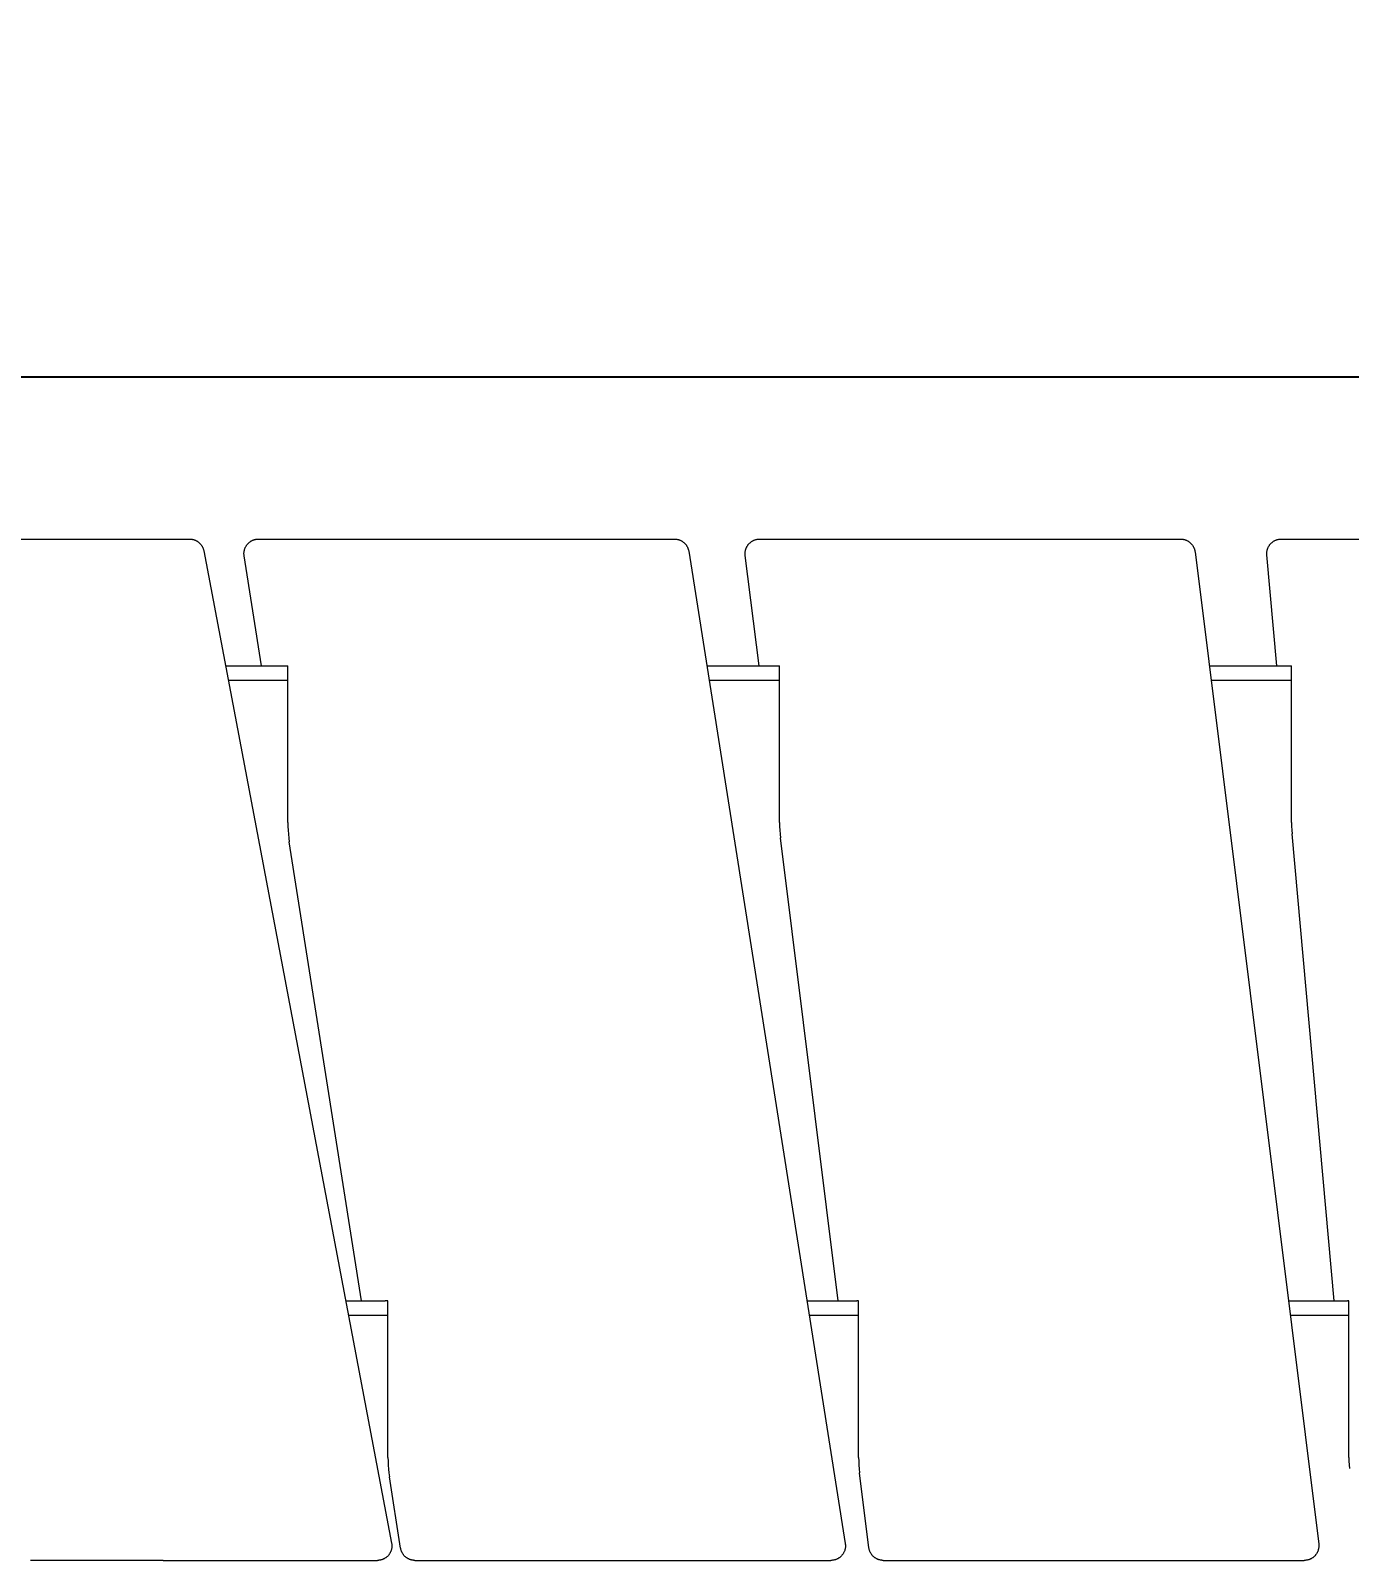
# Model space of a CAD drawing. Header units: inches. Extents: x -11 to 189, y -7 to 133.
# Drawn here: x 9.52 to 23.85, y 116.43 to 133.05 of the extents above; entities that cross this region are included whole.
import ezdxf

# ---------------------------------------------------------------- set-up
doc = ezdxf.new("R2010")
doc.units = ezdxf.units.IN
doc.layers.add('ZANO_R', color=7, linetype='Continuous', lineweight=0)
doc.layers.add('ZANO_W', color=1, linetype='Continuous', lineweight=0)
doc.styles.get("Standard").update_dxf_attribs({"font": 'arial.ttf'})
doc.dimstyles.new('amerykanie', dxfattribs={"dimtxt": 50, "dimasz": 50, "dimexe": 0.5, "dimexo": 0.5, "dimgap": 1, "dimtad": 1, "dimdec": 0, "dimzin": 0, "dimlunit": 5, "dimtxsty": 'Standard', "dimcen": 0.09, "dimclrd": 1, "dimclre": 1, "dimclrt": 1, "dimazin": 0, "dimtfac": 1, "dimtdec": 0, "dimtmove": 0, "dimatfit": 3, "dimfxl": 1, "dimtzin": 0, "dimarcsym": 1})

# ---------------------------------------------------------------- blocks, each defined once
blk = doc.blocks.new('*D387')
at = {"layer": 'ZANO_W', "color": 1, "lineweight": -2}
for p, q in [((-3.114, 127.898), (-3.114, 129.787)), ((83.802, 127.903), (83.802, 129.787)), ((-2.114, 129.287), (82.802, 129.287))]:
    blk.add_line(p, q, dxfattribs=at)
at = {"layer": 'ZANO_W', "color": 1}
for points in [[(-2.114, 129.454), (-2.114, 129.121), (-3.114, 129.287)], [(82.802, 129.121), (82.802, 129.454), (83.802, 129.287)]]:
    blk.add_solid(points, dxfattribs=at)
at = {"layer": 'ZANO_W', "color": 1, "insert": (40.344, 130.628), "char_height": 1.625, "attachment_point": 5}
blk.add_mtext('86 15/16', dxfattribs=at)

msp = doc.modelspace()

# ---------------------------------------------------------------- linework, layer by layer
at = {"layer": 'ZANO_R'}
for p, q in [((7.47952, 127.52506), (11.24653, 127.52506)), ((11.24653, 127.52506), (11.25198, 127.52497)), ((11.25198, 127.52497), (11.25742, 127.52468)), ((11.25742, 127.52468), (11.26285, 127.52421)), ((11.26285, 127.52421), (11.26826, 127.52355)), ((11.26826, 127.52355), (11.27364, 127.52271)), ((11.27364, 127.52271), (11.27899, 127.52168)), ((11.27899, 127.52168), (11.2843, 127.52046)), ((11.2843, 127.52046), (11.28956, 127.51907)), ((11.28956, 127.51907), (11.29478, 127.51749)), ((11.29478, 127.51749), (11.29993, 127.51573)), ((11.29993, 127.51573), (11.30503, 127.51379)), ((11.30503, 127.51379), (11.31005, 127.51168)), ((11.31005, 127.51168), (11.315, 127.5094)), ((11.315, 127.5094), (11.31986, 127.50695)), ((11.92177, 127.507), (11.92663, 127.50945)), ((11.92663, 127.50945), (11.93157, 127.51172)), ((11.93157, 127.51172), (11.93659, 127.51383)), ((11.93659, 127.51383), (11.94168, 127.51576)), ((11.94168, 127.51576), (11.94682, 127.51751)), ((11.94682, 127.51751), (11.95203, 127.51908)), ((11.95203, 127.51908), (11.95729, 127.52048)), ((11.95729, 127.52048), (11.96259, 127.52169)), ((11.96259, 127.52169), (11.96793, 127.52272)), ((11.96793, 127.52272), (11.97331, 127.52356)), ((11.97331, 127.52356), (11.97871, 127.52422)), ((11.97871, 127.52422), (11.98413, 127.52468)), ((11.98413, 127.52468), (11.98956, 127.52497)), ((11.98956, 127.52497), (11.995, 127.52506)), ((11.995, 127.52506), (12.53941, 127.52506)), ((12.53941, 127.52506), (16.51377, 127.52506)), ((16.51377, 127.52506), (16.5192, 127.52497)), ((16.5192, 127.52497), (16.52462, 127.52469)), ((16.52462, 127.52469), (16.53004, 127.52422)), ((16.53004, 127.52422), (16.53543, 127.52356)), ((16.53543, 127.52356), (16.5408, 127.52272)), ((16.5408, 127.52272), (16.54613, 127.5217)), ((16.54613, 127.5217), (16.55143, 127.52049)), ((16.55143, 127.52049), (16.55668, 127.5191)), ((16.55668, 127.5191), (16.56188, 127.51753)), ((16.56188, 127.51753), (16.56702, 127.51578)), ((16.56702, 127.51578), (16.5721, 127.51386)), ((16.5721, 127.51386), (16.57711, 127.51176)), ((16.57711, 127.51176), (16.58205, 127.50949)), ((16.58205, 127.50949), (16.5869, 127.50705)), ((17.36591, 127.50696), (17.37077, 127.50941)), ((17.37077, 127.50941), (17.37572, 127.51169)), ((17.37572, 127.51169), (17.38074, 127.5138)), ((17.38074, 127.5138), (17.38583, 127.51573)), ((17.38583, 127.51573), (17.39098, 127.51749)), ((17.39098, 127.51749), (17.3962, 127.51907)), ((17.3962, 127.51907), (17.40146, 127.52047)), ((17.40146, 127.52047), (17.40677, 127.52168)), ((17.40677, 127.52168), (17.41212, 127.52271)), ((17.41212, 127.52271), (17.4175, 127.52356)), ((17.4175, 127.52356), (17.42291, 127.52421)), ((17.42291, 127.52421), (17.42833, 127.52468)), ((17.42833, 127.52468), (17.43377, 127.52497)), ((17.43377, 127.52497), (17.43922, 127.52506)), ((17.43922, 127.52506), (17.86945, 127.52506)), ((17.86945, 127.52506), (22.01253, 127.52506)), ((22.01253, 127.52506), (22.01796, 127.52497)), ((22.01796, 127.52497), (22.02337, 127.52469)), ((22.02337, 127.52469), (22.02878, 127.52422)), ((22.02878, 127.52422), (22.03416, 127.52357)), ((22.03416, 127.52357), (22.03952, 127.52273)), ((22.03952, 127.52273), (22.04485, 127.52171)), ((22.04485, 127.52171), (22.05014, 127.5205)), ((22.05014, 127.5205), (22.05538, 127.51912)), ((22.05538, 127.51912), (22.06058, 127.51755)), ((22.06058, 127.51755), (22.06572, 127.51581)), ((22.06572, 127.51581), (22.07079, 127.51389)), ((22.07079, 127.51389), (22.07579, 127.51179)), ((22.07579, 127.51179), (22.08072, 127.50953)), ((22.08072, 127.50953), (22.08557, 127.5071)), ((23.03264, 127.50694), (23.0375, 127.50939)), ((23.0375, 127.50939), (23.04245, 127.51168)), ((23.04245, 127.51168), (23.04747, 127.51379)), ((23.04747, 127.51379), (23.05257, 127.51573)), ((23.05257, 127.51573), (23.05772, 127.51749)), ((23.05772, 127.51749), (23.06294, 127.51906)), ((23.06294, 127.51906), (23.0682, 127.52046)), ((23.0682, 127.52046), (23.07352, 127.52168)), ((23.07352, 127.52168), (23.07887, 127.52271)), ((23.07887, 127.52271), (23.08425, 127.52355)), ((23.08425, 127.52355), (23.08966, 127.52421)), ((23.08966, 127.52421), (23.09509, 127.52468)), ((23.09509, 127.52468), (23.10053, 127.52497)), ((23.10053, 127.52497), (23.10597, 127.52506)), ((23.10597, 127.52506), (23.41785, 127.52506)), ((23.41785, 127.52506), (27.6894, 127.52506)), ((11.31986, 127.50695), (11.32464, 127.50433)), ((11.32464, 127.50433), (11.32932, 127.50154)), ((11.32932, 127.50154), (11.3339, 127.4986)), ((11.3339, 127.4986), (11.33838, 127.4955)), ((11.33838, 127.4955), (11.34275, 127.49225)), ((11.34275, 127.49225), (11.34701, 127.48884)), ((11.34701, 127.48884), (11.35114, 127.4853)), ((11.35114, 127.4853), (11.35515, 127.48161)), ((11.35515, 127.48161), (11.35903, 127.47778)), ((11.35903, 127.47778), (11.36277, 127.47382)), ((11.36277, 127.47382), (11.36638, 127.46974)), ((11.36638, 127.46974), (11.36984, 127.46553)), ((11.36984, 127.46553), (11.37316, 127.46121)), ((11.37316, 127.46121), (11.37632, 127.45677)), ((11.37632, 127.45677), (11.37933, 127.45223)), ((11.37933, 127.45223), (11.38218, 127.44759)), ((11.38218, 127.44759), (11.38486, 127.44285)), ((11.38486, 127.44285), (11.38738, 127.43802)), ((11.38738, 127.43802), (11.38973, 127.43311)), ((11.38973, 127.43311), (11.39192, 127.42811)), ((11.39192, 127.42811), (11.39392, 127.42305)), ((11.39392, 127.42305), (11.39575, 127.41792)), ((11.39575, 127.41792), (11.3974, 127.41273)), ((11.3974, 127.41273), (11.39888, 127.40748)), ((11.39888, 127.40748), (11.40016, 127.40219)), ((11.40016, 127.40219), (11.40127, 127.39685)), ((11.40127, 127.39685), (13.44136, 116.61308)), ((11.83754, 127.37015), (11.83772, 127.37559)), ((11.83754, 127.36472), (11.83754, 127.37015)), ((11.83774, 127.35928), (11.83754, 127.36472)), ((11.83772, 127.37559), (11.83809, 127.38102)), ((11.83812, 127.35385), (11.83774, 127.35928)), ((11.83809, 127.38102), (11.83865, 127.38643)), ((11.83869, 127.34844), (11.83812, 127.35385)), ((11.83865, 127.38643), (11.83939, 127.39182)), ((11.83944, 127.34306), (11.83869, 127.34844)), ((11.83939, 127.39182), (11.84032, 127.39718)), ((12.02798, 126.14711), (11.83944, 127.34306)), ((11.84032, 127.39718), (11.84144, 127.4025)), ((11.84144, 127.4025), (11.84274, 127.40778)), ((11.84274, 127.40778), (11.84422, 127.41302)), ((11.84422, 127.41302), (11.84588, 127.4182)), ((11.84588, 127.4182), (11.84771, 127.42332)), ((11.84771, 127.42332), (11.84973, 127.42837)), ((11.84973, 127.42837), (11.85191, 127.43335)), ((11.85191, 127.43335), (11.85427, 127.43826)), ((11.85427, 127.43826), (11.85679, 127.44307)), ((11.85679, 127.44307), (11.85948, 127.4478)), ((11.85948, 127.4478), (11.86233, 127.45243)), ((11.86233, 127.45243), (11.86534, 127.45697)), ((11.86534, 127.45697), (11.86851, 127.46139)), ((11.86851, 127.46139), (11.87182, 127.4657)), ((11.87182, 127.4657), (11.87529, 127.4699)), ((11.87529, 127.4699), (11.87889, 127.47397)), ((11.87889, 127.47397), (11.88264, 127.47792)), ((11.88264, 127.47792), (11.88651, 127.48173)), ((11.88651, 127.48173), (11.89052, 127.48541)), ((11.89052, 127.48541), (11.89465, 127.48895)), ((11.89465, 127.48895), (11.8989, 127.49234)), ((11.8989, 127.49234), (11.90327, 127.49559)), ((11.90327, 127.49559), (11.90775, 127.49868)), ((11.90775, 127.49868), (11.91232, 127.50161)), ((11.91232, 127.50161), (11.917, 127.50439)), ((11.917, 127.50439), (11.92177, 127.507)), ((16.5869, 127.50705), (16.59167, 127.50444)), ((16.59167, 127.50444), (16.59635, 127.50167)), ((16.59635, 127.50167), (16.60092, 127.49874)), ((16.60092, 127.49874), (16.60539, 127.49566)), ((16.60539, 127.49566), (16.60976, 127.49242)), ((16.60976, 127.49242), (16.61401, 127.48904)), ((16.61401, 127.48904), (16.61814, 127.48551)), ((16.61814, 127.48551), (16.62214, 127.48184)), ((16.62214, 127.48184), (16.62602, 127.47803)), ((16.62602, 127.47803), (16.62976, 127.4741)), ((16.62976, 127.4741), (16.63336, 127.47003)), ((16.63336, 127.47003), (16.63683, 127.46585)), ((16.63683, 127.46585), (16.64014, 127.46154)), ((16.64014, 127.46154), (16.64331, 127.45713)), ((16.64331, 127.45713), (16.64632, 127.45261)), ((16.64632, 127.45261), (16.64917, 127.44798)), ((16.64917, 127.44798), (16.65187, 127.44327)), ((16.65187, 127.44327), (16.6544, 127.43846)), ((16.6544, 127.43846), (16.65676, 127.43356)), ((16.65676, 127.43356), (16.65895, 127.42859)), ((16.65895, 127.42859), (16.66097, 127.42355)), ((16.66097, 127.42355), (16.66281, 127.41844)), ((16.66281, 127.41844), (16.66447, 127.41327)), ((16.66447, 127.41327), (16.66596, 127.40804)), ((16.66596, 127.40804), (16.66727, 127.40277)), ((16.66727, 127.40277), (16.66839, 127.39745)), ((16.66839, 127.39745), (16.66933, 127.3921)), ((16.66933, 127.3921), (18.36939, 116.60833)), ((17.28175, 127.36985), (17.28193, 127.37529)), ((17.28177, 127.3644), (17.28175, 127.36985)), ((17.28197, 127.35896), (17.28177, 127.3644)), ((17.28193, 127.37529), (17.28229, 127.38073)), ((17.28237, 127.35353), (17.28197, 127.35896)), ((17.28229, 127.38073), (17.28283, 127.38614)), ((17.28294, 127.34811), (17.28237, 127.35353)), ((17.28283, 127.38614), (17.28357, 127.39154)), ((17.43257, 126.14711), (17.28294, 127.34811)), ((17.28357, 127.39154), (17.28449, 127.39691)), ((17.28449, 127.39691), (17.2856, 127.40224)), ((17.2856, 127.40224), (17.28689, 127.40753)), ((17.28689, 127.40753), (17.28836, 127.41278)), ((17.28836, 127.41278), (17.29001, 127.41797)), ((17.29001, 127.41797), (17.29185, 127.42309)), ((17.29185, 127.42309), (17.29385, 127.42816)), ((17.29385, 127.42816), (17.29604, 127.43315)), ((17.29604, 127.43315), (17.29839, 127.43806)), ((17.29839, 127.43806), (17.30091, 127.44289)), ((17.30091, 127.44289), (17.3036, 127.44763)), ((17.3036, 127.44763), (17.30645, 127.45227)), ((17.30645, 127.45227), (17.30945, 127.45681)), ((17.30945, 127.45681), (17.31262, 127.46124)), ((17.31262, 127.46124), (17.31593, 127.46556)), ((17.31593, 127.46556), (17.31939, 127.46977)), ((17.31939, 127.46977), (17.323, 127.47385)), ((17.323, 127.47385), (17.32674, 127.47781)), ((17.32674, 127.47781), (17.33062, 127.48163)), ((17.33062, 127.48163), (17.33463, 127.48532)), ((17.33463, 127.48532), (17.33876, 127.48886)), ((17.33876, 127.48886), (17.34302, 127.49226)), ((17.34302, 127.49226), (17.34739, 127.49551)), ((17.34739, 127.49551), (17.35187, 127.49861)), ((17.35187, 127.49861), (17.35645, 127.50156)), ((17.35645, 127.50156), (17.36113, 127.50434)), ((17.36113, 127.50434), (17.36591, 127.50696)), ((22.08557, 127.5071), (22.09033, 127.5045)), ((22.09033, 127.5045), (22.095, 127.50174)), ((22.095, 127.50174), (22.09958, 127.49882)), ((22.09958, 127.49882), (22.10404, 127.49574)), ((22.10404, 127.49574), (22.1084, 127.49251)), ((22.1084, 127.49251), (22.11265, 127.48914)), ((22.11265, 127.48914), (22.11678, 127.48562)), ((22.11678, 127.48562), (22.12078, 127.48196)), ((22.12078, 127.48196), (22.12466, 127.47816)), ((22.12466, 127.47816), (22.1284, 127.47423)), ((22.1284, 127.47423), (22.132, 127.47018)), ((22.132, 127.47018), (22.13547, 127.466)), ((22.13547, 127.466), (22.13878, 127.46171)), ((22.13878, 127.46171), (22.14195, 127.45731)), ((22.14195, 127.45731), (22.14496, 127.4528)), ((22.14496, 127.4528), (22.14782, 127.44819)), ((22.14782, 127.44819), (22.15052, 127.44348)), ((22.15052, 127.44348), (22.15305, 127.43868)), ((22.15305, 127.43868), (22.15541, 127.4338)), ((22.15541, 127.4338), (22.15761, 127.42884)), ((22.15761, 127.42884), (22.15963, 127.42381)), ((22.15963, 127.42381), (22.16148, 127.41871)), ((22.16148, 127.41871), (22.16315, 127.41354)), ((22.16315, 127.41354), (22.16465, 127.40833)), ((22.16465, 127.40833), (22.16596, 127.40307)), ((22.16596, 127.40307), (22.16709, 127.39776)), ((22.16709, 127.39776), (22.16804, 127.39242)), ((22.16804, 127.39242), (22.1688, 127.38705)), ((22.1688, 127.38705), (23.51232, 116.60328)), ((22.94851, 127.36974), (22.94868, 127.37519)), ((22.94853, 127.36429), (22.94851, 127.36974)), ((22.94874, 127.35885), (22.94853, 127.36429)), ((22.94868, 127.37519), (22.94904, 127.38063)), ((22.94913, 127.35341), (22.94874, 127.35885)), ((22.94904, 127.38063), (22.94958, 127.38605)), ((23.05808, 126.14711), (22.94913, 127.35341)), ((22.94958, 127.38605), (22.95031, 127.39145)), ((22.95031, 127.39145), (22.95123, 127.39682)), ((22.95123, 127.39682), (22.95234, 127.40215)), ((22.95234, 127.40215), (22.95362, 127.40745)), ((22.95362, 127.40745), (22.9551, 127.41269)), ((22.9551, 127.41269), (22.95675, 127.41789)), ((22.95675, 127.41789), (22.95858, 127.42302)), ((22.95858, 127.42302), (22.96058, 127.42808)), ((22.96058, 127.42808), (22.96276, 127.43308)), ((22.96276, 127.43308), (22.96511, 127.43799)), ((22.96511, 127.43799), (22.96763, 127.44282)), ((22.96763, 127.44282), (22.97032, 127.44757)), ((22.97032, 127.44757), (22.97317, 127.45221)), ((22.97317, 127.45221), (22.97618, 127.45675)), ((22.97618, 127.45675), (22.97934, 127.46119)), ((22.97934, 127.46119), (22.98265, 127.46552)), ((22.98265, 127.46552), (22.98611, 127.46972)), ((22.98611, 127.46972), (22.98972, 127.47381)), ((22.98972, 127.47381), (22.99346, 127.47777)), ((22.99346, 127.47777), (22.99734, 127.48159)), ((22.99734, 127.48159), (23.00135, 127.48528)), ((23.00135, 127.48528), (23.00549, 127.48883)), ((23.00549, 127.48883), (23.00974, 127.49224)), ((23.00974, 127.49224), (23.01411, 127.49549)), ((23.01411, 127.49549), (23.01859, 127.49859)), ((23.01859, 127.49859), (23.02318, 127.50154)), ((23.02318, 127.50154), (23.02786, 127.50432)), ((23.02786, 127.50432), (23.03264, 127.50694)), ((11.6377, 126.14711), (12.31393, 126.14711)), ((12.31393, 124.44418), (12.31393, 126.14711)), ((16.8656, 126.14711), (17.65547, 126.14711)), ((17.65547, 124.44418), (17.65547, 126.14711)), ((22.32328, 126.14711), (23.21744, 126.14711)), ((23.21744, 124.44418), (23.21744, 126.14711)), ((12.31393, 125.98963), (11.66749, 125.98963)), ((17.65547, 125.98963), (16.89043, 125.98963)), ((23.21744, 125.98963), (22.3429, 125.98963)), ((12.31393, 124.44418), (12.31446, 124.4021)), ((12.31446, 124.4021), (12.31628, 124.36006)), ((12.31628, 124.36006), (12.3194, 124.31809)), ((17.65547, 124.44418), (17.65605, 124.40248)), ((17.65605, 124.40248), (17.65791, 124.36081)), ((17.65791, 124.36081), (17.66105, 124.31922)), ((23.21744, 124.44418), (23.21802, 124.40377)), ((23.21802, 124.40377), (23.21981, 124.3634)), ((23.21981, 124.3634), (23.22281, 124.32309)), ((12.3194, 124.31809), (12.32381, 124.27623)), ((12.32381, 124.27623), (12.3295, 124.23454)), ((13.11558, 119.24825), (12.3295, 124.23454)), ((17.66105, 124.31922), (17.66547, 124.27774)), ((18.29208, 119.24825), (17.66547, 124.27774)), ((23.68113, 119.24825), (23.22281, 124.32309)), ((12.94283, 119.24825), (13.37233, 119.24825)), ((13.40154, 119.24825), (13.37233, 119.24825)), ((13.40154, 117.54533), (13.40154, 119.24825)), ((17.9532, 119.24825), (18.49604, 119.24825)), ((18.51497, 119.24825), (18.49604, 119.24825)), ((18.51497, 117.54533), (18.51497, 119.24825)), ((23.18279, 119.24825), (23.82487, 119.24825)), ((23.84049, 119.24825), (23.82487, 119.24825)), ((23.84049, 117.54533), (23.84049, 119.24825)), ((12.97263, 119.09077), (13.40154, 119.09077)), ((17.97803, 119.09077), (18.51497, 119.09077)), ((23.20241, 119.09077), (23.84049, 119.09077)), ((13.40154, 117.54533), (13.40206, 117.50325)), ((18.51497, 117.54533), (18.51555, 117.50362)), ((23.84049, 117.54533), (23.84108, 117.50492)), ((13.40206, 117.50325), (13.40389, 117.4612)), ((13.40389, 117.4612), (13.40701, 117.41923)), ((13.40701, 117.41923), (13.41141, 117.37738)), ((13.41141, 117.37738), (13.4171, 117.33568)), ((18.51555, 117.50362), (18.51742, 117.46195)), ((18.51742, 117.46195), (18.52056, 117.42036)), ((18.52056, 117.42036), (18.52498, 117.37889)), ((18.62646, 116.56434), (18.52498, 117.37889)), ((23.84108, 117.50492), (23.84287, 117.46454)), ((23.84287, 117.46454), (23.84586, 117.42424)), ((13.5395, 116.55929), (13.4171, 117.33568)), ((13.43728, 116.53794), (13.43561, 116.53278)), ((13.43877, 116.54316), (13.43728, 116.53794)), ((13.44008, 116.54843), (13.43877, 116.54316)), ((13.44121, 116.55374), (13.44008, 116.54843)), ((13.44215, 116.55908), (13.44121, 116.55374)), ((13.44136, 116.61308), (13.44228, 116.60773)), ((13.44291, 116.56445), (13.44215, 116.55908)), ((13.44228, 116.60773), (13.44301, 116.60236)), ((13.44349, 116.56985), (13.44291, 116.56445)), ((13.44301, 116.60236), (13.44356, 116.59696)), ((13.44387, 116.57526), (13.44349, 116.56985)), ((13.44356, 116.59696), (13.44392, 116.59154)), ((13.44407, 116.58069), (13.44387, 116.57526)), ((13.44392, 116.59154), (13.44409, 116.58612)), ((13.44409, 116.58612), (13.44407, 116.58069)), ((13.54044, 116.55393), (13.5395, 116.55929)), ((13.54156, 116.54862), (13.54044, 116.55393)), ((13.54287, 116.54335), (13.54156, 116.54862)), ((13.54435, 116.53812), (13.54287, 116.54335)), ((13.54602, 116.53295), (13.54435, 116.53812)), ((18.36461, 116.53837), (18.36295, 116.53319)), ((18.36609, 116.54361), (18.36461, 116.53837)), ((18.36739, 116.54889), (18.36609, 116.54361)), ((18.3685, 116.55421), (18.36739, 116.54889)), ((18.36943, 116.55957), (18.3685, 116.55421)), ((18.36939, 116.60833), (18.37014, 116.60295)), ((18.37018, 116.56496), (18.36943, 116.55957)), ((18.37014, 116.60295), (18.37071, 116.59754)), ((18.37073, 116.57037), (18.37018, 116.56496)), ((18.37071, 116.59754), (18.37109, 116.59211)), ((18.3711, 116.5758), (18.37073, 116.57037)), ((18.37109, 116.59211), (18.37128, 116.58667)), ((18.37129, 116.58123), (18.3711, 116.5758)), ((18.37128, 116.58667), (18.37129, 116.58123)), ((18.62722, 116.55897), (18.62646, 116.56434)), ((18.62817, 116.55363), (18.62722, 116.55897)), ((18.6293, 116.54832), (18.62817, 116.55363)), ((18.63061, 116.54306), (18.6293, 116.54832)), ((18.63211, 116.53784), (18.63061, 116.54306)), ((18.63378, 116.53268), (18.63211, 116.53784)), ((23.5069, 116.53861), (23.50525, 116.53342)), ((23.50837, 116.54386), (23.5069, 116.53861)), ((23.50966, 116.54915), (23.50837, 116.54386)), ((23.51077, 116.55448), (23.50966, 116.54915)), ((23.51169, 116.55985), (23.51077, 116.55448)), ((23.51243, 116.56525), (23.51169, 116.55985)), ((23.51232, 116.60328), (23.5129, 116.59786)), ((23.51297, 116.57066), (23.51243, 116.56525)), ((23.5129, 116.59786), (23.51329, 116.59243)), ((23.51334, 116.5761), (23.51297, 116.57066)), ((23.51329, 116.59243), (23.51349, 116.58699)), ((23.51351, 116.58154), (23.51334, 116.5761)), ((23.51349, 116.58699), (23.51351, 116.58154)), ((10.95844, 116.42633), (9.51961, 116.42633)), ((10.95844, 116.42633), (13.28662, 116.42633)), ((13.29205, 116.42642), (13.28662, 116.42633)), ((13.29747, 116.4267), (13.29205, 116.42642)), ((13.30288, 116.42717), (13.29747, 116.4267)), ((13.30827, 116.42782), (13.30288, 116.42717)), ((13.31363, 116.42866), (13.30827, 116.42782)), ((13.31896, 116.42968), (13.31363, 116.42866)), ((13.32425, 116.43089), (13.31896, 116.42968)), ((13.3295, 116.43228), (13.32425, 116.43089)), ((13.33469, 116.43385), (13.3295, 116.43228)), ((13.33983, 116.43559), (13.33469, 116.43385)), ((13.34491, 116.43751), (13.33983, 116.43559)), ((13.34992, 116.43961), (13.34491, 116.43751)), ((13.35485, 116.44187), (13.34992, 116.43961)), ((13.3597, 116.44431), (13.35485, 116.44187)), ((13.36446, 116.44691), (13.3597, 116.44431)), ((13.36913, 116.44967), (13.36446, 116.44691)), ((13.37371, 116.4526), (13.36913, 116.44967)), ((13.37818, 116.45568), (13.37371, 116.4526)), ((13.38254, 116.45891), (13.37818, 116.45568)), ((13.38678, 116.46229), (13.38254, 116.45891)), ((13.39091, 116.46581), (13.38678, 116.46229)), ((13.39492, 116.46947), (13.39091, 116.46581)), ((13.39879, 116.47327), (13.39492, 116.46947)), ((13.40253, 116.4772), (13.39879, 116.47327)), ((13.40614, 116.48126), (13.40253, 116.4772)), ((13.4096, 116.48544), (13.40614, 116.48126)), ((13.41292, 116.48974), (13.4096, 116.48544)), ((13.41609, 116.49414), (13.41292, 116.48974)), ((13.4191, 116.49866), (13.41609, 116.49414)), ((13.42195, 116.50327), (13.4191, 116.49866)), ((13.42465, 116.50799), (13.42195, 116.50327)), ((13.42718, 116.51279), (13.42465, 116.50799)), ((13.42954, 116.51767), (13.42718, 116.51279)), ((13.43174, 116.52264), (13.42954, 116.51767)), ((13.43376, 116.52767), (13.43174, 116.52264)), ((13.43561, 116.53278), (13.43376, 116.52767)), ((13.54786, 116.52784), (13.54602, 116.53295)), ((13.54988, 116.5228), (13.54786, 116.52784)), ((13.55207, 116.51782), (13.54988, 116.5228)), ((13.55443, 116.51293), (13.55207, 116.51782)), ((13.55696, 116.50812), (13.55443, 116.51293)), ((13.55965, 116.50341), (13.55696, 116.50812)), ((13.56251, 116.49878), (13.55965, 116.50341)), ((13.56552, 116.49426), (13.56251, 116.49878)), ((13.56868, 116.48985), (13.56552, 116.49426)), ((13.572, 116.48554), (13.56868, 116.48985)), ((13.57546, 116.48136), (13.572, 116.48554)), ((13.57907, 116.47729), (13.57546, 116.48136)), ((13.58281, 116.47336), (13.57907, 116.47729)), ((13.58669, 116.46955), (13.58281, 116.47336)), ((13.59069, 116.46588), (13.58669, 116.46955)), ((13.59482, 116.46235), (13.59069, 116.46588)), ((13.59907, 116.45897), (13.59482, 116.46235)), ((13.60343, 116.45573), (13.59907, 116.45897)), ((13.60791, 116.45264), (13.60343, 116.45573)), ((13.61248, 116.44972), (13.60791, 116.45264)), ((13.61716, 116.44695), (13.61248, 116.44972)), ((13.62192, 116.44434), (13.61716, 116.44695)), ((13.62678, 116.4419), (13.62192, 116.44434)), ((13.63171, 116.43963), (13.62678, 116.4419)), ((13.63672, 116.43753), (13.63171, 116.43963)), ((13.6418, 116.43561), (13.63672, 116.43753)), ((13.64695, 116.43386), (13.6418, 116.43561)), ((13.65215, 116.43229), (13.64695, 116.43386)), ((13.6574, 116.4309), (13.65215, 116.43229)), ((13.66269, 116.42969), (13.6574, 116.4309)), ((13.66803, 116.42867), (13.66269, 116.42969)), ((13.6734, 116.42783), (13.66803, 116.42867)), ((13.67879, 116.42717), (13.6734, 116.42783)), ((13.6842, 116.4267), (13.67879, 116.42717)), ((13.68963, 116.42642), (13.6842, 116.4267)), ((13.69506, 116.42633), (13.68963, 116.42642)), ((13.69506, 116.42633), (14.23947, 116.42633)), ((14.23947, 116.42633), (18.21383, 116.42633)), ((18.21927, 116.42642), (18.21383, 116.42633)), ((18.2247, 116.42671), (18.21927, 116.42642)), ((18.23012, 116.42717), (18.2247, 116.42671)), ((18.23552, 116.42783), (18.23012, 116.42717)), ((18.24089, 116.42867), (18.23552, 116.42783)), ((18.24623, 116.4297), (18.24089, 116.42867)), ((18.25154, 116.43091), (18.24623, 116.4297)), ((18.2568, 116.4323), (18.25154, 116.43091)), ((18.262, 116.43388), (18.2568, 116.4323)), ((18.26715, 116.43563), (18.262, 116.43388)), ((18.27224, 116.43756), (18.26715, 116.43563)), ((18.27725, 116.43967), (18.27224, 116.43756)), ((18.28219, 116.44194), (18.27725, 116.43967)), ((18.28705, 116.44439), (18.28219, 116.44194)), ((18.29182, 116.447), (18.28705, 116.44439)), ((18.2965, 116.44978), (18.29182, 116.447)), ((18.30108, 116.45271), (18.2965, 116.44978)), ((18.30556, 116.4558), (18.30108, 116.45271)), ((18.30992, 116.45905), (18.30556, 116.4558)), ((18.31417, 116.46244), (18.30992, 116.45905)), ((18.31831, 116.46598), (18.31417, 116.46244)), ((18.32231, 116.46966), (18.31831, 116.46598)), ((18.32619, 116.47347), (18.32231, 116.46966)), ((18.32994, 116.47742), (18.32619, 116.47347)), ((18.33354, 116.48149), (18.32994, 116.47742)), ((18.337, 116.48569), (18.33354, 116.48149)), ((18.34032, 116.49), (18.337, 116.48569)), ((18.34348, 116.49442), (18.34032, 116.49)), ((18.34649, 116.49896), (18.34348, 116.49442)), ((18.34934, 116.50359), (18.34649, 116.49896)), ((18.35203, 116.50832), (18.34934, 116.50359)), ((18.35456, 116.51313), (18.35203, 116.50832)), ((18.35691, 116.51804), (18.35456, 116.51313)), ((18.3591, 116.52302), (18.35691, 116.51804)), ((18.36111, 116.52807), (18.3591, 116.52302)), ((18.36295, 116.53319), (18.36111, 116.52807)), ((18.63563, 116.52758), (18.63378, 116.53268)), ((18.63765, 116.52255), (18.63563, 116.52758)), ((18.63985, 116.51759), (18.63765, 116.52255)), ((18.64221, 116.51271), (18.63985, 116.51759)), ((18.64475, 116.50791), (18.64221, 116.51271)), ((18.64744, 116.5032), (18.64475, 116.50791)), ((18.6503, 116.49859), (18.64744, 116.5032)), ((18.65331, 116.49408), (18.6503, 116.49859)), ((18.65648, 116.48968), (18.65331, 116.49408)), ((18.6598, 116.48538), (18.65648, 116.48968)), ((18.66326, 116.48121), (18.6598, 116.48538)), ((18.66686, 116.47716), (18.66326, 116.48121)), ((18.67061, 116.47323), (18.66686, 116.47716)), ((18.67448, 116.46943), (18.67061, 116.47323)), ((18.67848, 116.46577), (18.67448, 116.46943)), ((18.68261, 116.46225), (18.67848, 116.46577)), ((18.68686, 116.45887), (18.68261, 116.46225)), ((18.69122, 116.45565), (18.68686, 116.45887)), ((18.69569, 116.45257), (18.69122, 116.45565)), ((18.70026, 116.44965), (18.69569, 116.45257)), ((18.70493, 116.44689), (18.70026, 116.44965)), ((18.70969, 116.44429), (18.70493, 116.44689)), ((18.71454, 116.44186), (18.70969, 116.44429)), ((18.71947, 116.43959), (18.71454, 116.44186)), ((18.72447, 116.4375), (18.71947, 116.43959)), ((18.72955, 116.43558), (18.72447, 116.4375)), ((18.73468, 116.43384), (18.72955, 116.43558)), ((18.73988, 116.43227), (18.73468, 116.43384)), ((18.74512, 116.43089), (18.73988, 116.43227)), ((18.75041, 116.42968), (18.74512, 116.43089)), ((18.75574, 116.42866), (18.75041, 116.42968)), ((18.7611, 116.42782), (18.75574, 116.42866)), ((18.76648, 116.42717), (18.7611, 116.42782)), ((18.77189, 116.4267), (18.76648, 116.42717)), ((18.77731, 116.42642), (18.77189, 116.4267)), ((18.78273, 116.42633), (18.77731, 116.42642)), ((18.78273, 116.42633), (19.21296, 116.42633)), ((19.21296, 116.42633), (23.35604, 116.42633)), ((23.36149, 116.42642), (23.35604, 116.42633)), ((23.36693, 116.42671), (23.36149, 116.42642)), ((23.37235, 116.42718), (23.36693, 116.42671)), ((23.37776, 116.42783), (23.37235, 116.42718)), ((23.38314, 116.42868), (23.37776, 116.42783)), ((23.38849, 116.42971), (23.38314, 116.42868)), ((23.3938, 116.43092), (23.38849, 116.42971)), ((23.39906, 116.43232), (23.3938, 116.43092)), ((23.40428, 116.4339), (23.39906, 116.43232)), ((23.40943, 116.43566), (23.40428, 116.4339)), ((23.41452, 116.43759), (23.40943, 116.43566)), ((23.41954, 116.4397), (23.41452, 116.43759)), ((23.42449, 116.44198), (23.41954, 116.4397)), ((23.42935, 116.44443), (23.42449, 116.44198)), ((23.43413, 116.44705), (23.42935, 116.44443)), ((23.43881, 116.44983), (23.43413, 116.44705)), ((23.44339, 116.45278), (23.43881, 116.44983)), ((23.44787, 116.45587), (23.44339, 116.45278)), ((23.45224, 116.45913), (23.44787, 116.45587)), ((23.4565, 116.46253), (23.45224, 116.45913)), ((23.46063, 116.46607), (23.4565, 116.46253)), ((23.46464, 116.46976), (23.46063, 116.46607)), ((23.46852, 116.47358), (23.46464, 116.46976)), ((23.47226, 116.47754), (23.46852, 116.47358)), ((23.47587, 116.48162), (23.47226, 116.47754)), ((23.47933, 116.48583), (23.47587, 116.48162)), ((23.48264, 116.49015), (23.47933, 116.48583)), ((23.48581, 116.49458), (23.48264, 116.49015)), ((23.48881, 116.49912), (23.48581, 116.49458)), ((23.49166, 116.50376), (23.48881, 116.49912)), ((23.49435, 116.5085), (23.49166, 116.50376)), ((23.49687, 116.51333), (23.49435, 116.5085)), ((23.49923, 116.51824), (23.49687, 116.51333)), ((23.50141, 116.52323), (23.49923, 116.51824)), ((23.50341, 116.52829), (23.50141, 116.52323)), ((23.50525, 116.53342), (23.50341, 116.52829))]:
    msp.add_line(p, q, dxfattribs=at)

# ---------------------------------------------------------------- dimensions: what is measured, and where the dimension line sits
at = {"layer": 'ZANO_W'}
dim = msp.add_linear_dim(base=(83.80168, 129.28729), p1=(-3.11431, 127.39801), p2=(83.80168, 127.40256), dimstyle='amerykanie', override={"dimtxt": 1.625, "dimasz": 1, "dimgap": 0.5, "dimdec": 4, "dimaunit": 1, "dimadec": 1, "dimtdec": 4, "dimtmove": 1, "dimfrac": 2}, dxfattribs=at)
dim.commit()
dim.dimension.update_dxf_attribs({"geometry": '*D387', "text_midpoint": (40.34369, 130.6275)})

doc.saveas('drawing.dxf')
